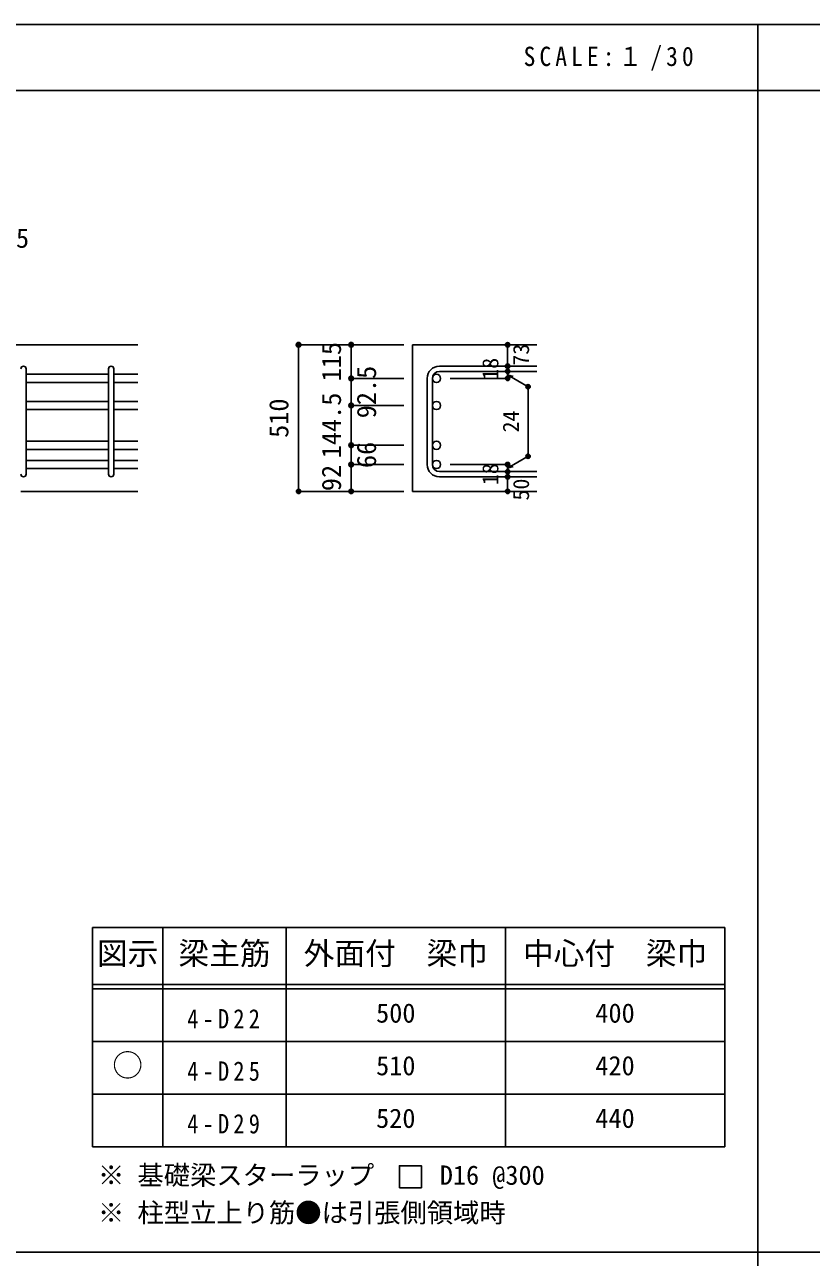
# Model space of a CAD drawing. Units: millimetres at full size, sheet at 1:30, with parts at other scales. Extents: x -5973 to 5954, y -4195 to 4201.
# Drawn here: x -3633 to -942, y -15 to 4201 of the extents above; entities that cross this region are included whole.
import ezdxf
from ezdxf.enums import TextEntityAlignment as Align

# ---------------------------------------------------------------- set-up
doc = ezdxf.new("R2010")
doc.units = ezdxf.units.MM
doc.header["$LTSCALE"] = 30
doc.header["$PDMODE"] = 32
doc.header["$PDSIZE"] = 15
for name, color, linetype in [('0-1_躯体線', 2, 'Continuous'), ('0-5_基礎梁筋', 7, 'Continuous'), ('0-6_スタラップ筋', 7, 'Continuous'), ('0-D_寸法', 4, 'Continuous'), ('6-7_文字', 7, 'Continuous'), ('6-E_枠', 7, 'Continuous'), ('F-0_枠', 6, 'Continuous')]:
    doc.layers.add(name, color=color, linetype=linetype)
doc.styles.add('ＭＳ ゴシック', font='')
doc.styles.get('ＭＳ ゴシック').set_extended_font_data('MS Gothic')

msp = doc.modelspace()

# ---------------------------------------------------------------- linework, layer by layer
at = {"layer": '0-1_躯体線'}
for p, q in [((-3245.8, 3106.03), (-4945.8, 3106.03)), ((-1880.8, 3106.03), (-2305.8, 3106.03)), ((-2305.8, 3106.03), (-2305.8, 2604.53)), ((-3645.8, 2604.53), (-3245.8, 2604.53)), ((-1880.8, 2604.53), (-2305.8, 2604.53))]:
    msp.add_line(p, q, dxfattribs=at)
at = {"layer": '0-5_基礎梁筋'}
for p, q in [((-3627.8, 3005.1), (-3345.8, 3005.1)), ((-3327.8, 3005.1), (-3245.8, 3005.1)), ((-3627.8, 2977.1), (-3345.8, 2977.1)), ((-3327.8, 2977.1), (-3245.8, 2977.1)), ((-3627.8, 2912.53), (-3345.8, 2912.53)), ((-3327.8, 2912.53), (-3245.8, 2912.53)), ((-3627.8, 2884.53), (-3345.8, 2884.53)), ((-3327.8, 2884.53), (-3245.8, 2884.53)), ((-3627.8, 2776.53), (-3345.8, 2776.53)), ((-3627.8, 2748.53), (-3345.8, 2748.53)), ((-3327.8, 2776.53), (-3245.8, 2776.53)), ((-3327.8, 2748.53), (-3245.8, 2748.53)), ((-3627.8, 2710.53), (-3345.8, 2710.53)), ((-3327.8, 2710.53), (-3245.8, 2710.53)), ((-3627.8, 2682.53), (-3345.8, 2682.53)), ((-3327.8, 2682.53), (-3245.8, 2682.53))]:
    msp.add_line(p, q, dxfattribs=at)
at = {"layer": '0-5_基礎梁筋', "color": 3}
for centre in [(-2223.8, 2991.1), (-2223.8, 2898.53), (-2223.8, 2762.53), (-2223.8, 2696.53)]:
    msp.add_circle(centre, 14, dxfattribs=at)
at = {"layer": '0-6_スタラップ筋'}
for p, q in [((-3627.8, 3024.1), (-3627.8, 2663.53)), ((-3345.8, 2663.53), (-3345.8, 3024.1)), ((-3327.8, 3024.1), (-3327.8, 2663.53)), ((-2213.8, 3033.1), (-1880.8, 3033.1)), ((-2213.8, 3015.1), (-1880.8, 3015.1)), ((-2255.8, 2991.1), (-2255.8, 2696.53)), ((-2237.8, 2991.1), (-2237.8, 2696.53)), ((-2213.8, 2672.53), (-1880.8, 2672.53)), ((-2213.8, 2654.53), (-1880.8, 2654.53))]:
    msp.add_line(p, q, dxfattribs=at)
for centre, radius, start, end in [((-3636.8, 3024.1), 9, 0, 180), ((-3336.8, 3024.1), 9, 0, 180), ((-2213.8, 2991.1), 42, 90, 180), ((-2213.8, 2991.1), 24, 90, 180), ((-3636.8, 2663.53), 9, 180, 0), ((-3336.8, 2663.53), 9, 180, 0), ((-2213.8, 2696.53), 42, 180, 270), ((-2213.8, 2696.53), 24, 180, 270)]:
    msp.add_arc(centre, radius, start, end, dxfattribs=at)
at = {"layer": '0-D_寸法'}
for p, q in [((-2695.8, 3106.03), (-2515.8, 3106.03)), ((-2695.8, 3106.03), (-2515.8, 3106.03)), ((-2695.8, 2604.53), (-2695.8, 3106.03)), ((-2695.8, 2604.53), (-2695.8, 3106.03)), ((-2515.8, 3106.03), (-2335.8, 3106.03)), ((-2515.8, 3106.03), (-2335.8, 3106.03)), ((-1980.8, 3033.1), (-1980.8, 3106.03)), ((-1980.8, 3106.03), (-1980.8, 3033.1)), ((-1980.8, 3015.1), (-1980.8, 3033.1)), ((-1980.8, 3015.1), (-1980.8, 2991.1)), ((-1980.8, 3003.1), (-1910.74, 2962.65)), ((-1980.8, 3003.1), (-1961.48, 2997.93)), ((-2515.8, 2991.1), (-2335.8, 2991.1)), ((-2515.8, 2991.1), (-2335.8, 2991.1)), ((-1980.8, 2991.1), (-2176.89, 2991.1)), ((-1910.74, 2962.65), (-1910.74, 2724.98)), ((-2515.8, 2898.53), (-2335.8, 2898.53)), ((-2515.8, 2898.53), (-2335.8, 2898.53)), ((-2515.8, 2762.53), (-2335.8, 2762.53)), ((-2515.8, 2762.53), (-2335.8, 2762.53)), ((-1980.8, 2684.53), (-1910.74, 2724.98)), ((-2515.8, 2696.53), (-2335.8, 2696.53)), ((-2515.8, 2604.53), (-2515.8, 2696.53)), ((-1980.8, 2696.53), (-2176.89, 2696.53)), ((-1980.8, 2672.53), (-1980.8, 2696.53)), ((-1980.8, 2684.53), (-1961.48, 2689.71)), ((-1980.8, 2654.53), (-1980.8, 2672.53)), ((-1980.8, 2604.53), (-1980.8, 2654.53)), ((-2695.8, 2604.53), (-2515.8, 2604.53)), ((-2515.8, 2604.53), (-2335.8, 2604.53))]:
    msp.add_line(p, q, dxfattribs=at)
msp.add_lwpolyline([(-2515.8, 2696.53), (-2515.8, 2762.53), (-2515.8, 2898.53), (-2515.8, 2991.1), (-2515.8, 3106.03)], dxfattribs=at)
for centre, radius in [((-2695.8, 3106.03), 8), ((-2695.8, 3106.03), 7.2), ((-2695.8, 3106.03), 6.4), ((-2695.8, 3106.03), 5.6), ((-2695.8, 3106.03), 4.8), ((-2695.8, 3106.03), 4), ((-2695.8, 3106.03), 3.2), ((-2695.8, 3106.03), 2.4), ((-2695.8, 3106.03), 1.6), ((-2695.8, 3106.03), 0.8), ((-2515.8, 3106.03), 8), ((-2515.8, 3106.03), 7.2), ((-2515.8, 3106.03), 6.4), ((-2515.8, 3106.03), 5.6), ((-2515.8, 3106.03), 4.8), ((-2515.8, 3106.03), 4), ((-2515.8, 3106.03), 3.2), ((-2515.8, 3106.03), 2.4), ((-2515.8, 3106.03), 1.6), ((-2515.8, 3106.03), 0.8), ((-1980.8, 3106.03), 4), ((-1980.8, 3106.03), 3.6), ((-1980.8, 3106.03), 3.2), ((-1980.8, 3106.03), 2.8), ((-1980.8, 3106.03), 2.4), ((-1980.8, 3106.03), 2), ((-1980.8, 3106.03), 1.6), ((-1980.8, 3106.03), 1.2), ((-1980.8, 3106.03), 0.8), ((-1980.8, 3106.03), 0.4), ((-1980.8, 3033.1), 4), ((-1980.8, 3033.1), 3.6), ((-1980.8, 3033.1), 3.2), ((-1980.8, 3033.1), 2.8), ((-2515.8, 2991.1), 8), ((-2515.8, 2991.1), 7.2), ((-2515.8, 2991.1), 6.4), ((-2515.8, 2991.1), 5.6), ((-2515.8, 2991.1), 4.8), ((-2515.8, 2991.1), 4), ((-2515.8, 2991.1), 3.2), ((-1980.8, 3015.1), 4), ((-1980.8, 2991.1), 4), ((-1980.8, 3015.1), 3.6), ((-1980.8, 2991.1), 3.6), ((-1980.8, 3015.1), 3.2), ((-1980.8, 2991.1), 3.2), ((-1980.8, 3015.1), 2.8), ((-1980.8, 2991.1), 2.8), ((-1980.8, 3033.1), 2.4), ((-1980.8, 3015.1), 2.4), ((-1980.8, 3033.1), 2), ((-1980.8, 3015.1), 2), ((-1980.8, 3033.1), 1.6), ((-1980.8, 3015.1), 1.6), ((-1980.8, 3033.1), 1.2), ((-1980.8, 3015.1), 1.2), ((-1980.8, 3033.1), 0.8), ((-1980.8, 3015.1), 0.8), ((-1980.8, 3033.1), 0.4), ((-1980.8, 3015.1), 0.4), ((-2515.8, 2991.1), 2.4), ((-2515.8, 2991.1), 1.6), ((-2515.8, 2991.1), 0.8), ((-1980.8, 2991.1), 2.4), ((-1980.8, 2991.1), 2), ((-1980.8, 2991.1), 1.6), ((-1980.8, 2991.1), 1.2), ((-1980.8, 2991.1), 0.8), ((-1980.8, 2991.1), 0.4), ((-1910.74, 2962.65), 4), ((-1910.74, 2962.65), 3.6), ((-1910.74, 2962.65), 3.2), ((-1910.74, 2962.65), 2.8), ((-1910.74, 2962.65), 2.4), ((-1910.74, 2962.65), 2), ((-1910.74, 2962.65), 1.6), ((-1910.74, 2962.65), 1.2), ((-1910.74, 2962.65), 0.8), ((-1910.74, 2962.65), 0.4), ((-2515.8, 2898.53), 8), ((-2515.8, 2898.53), 7.2), ((-2515.8, 2898.53), 6.4), ((-2515.8, 2898.53), 5.6), ((-2515.8, 2898.53), 4.8), ((-2515.8, 2898.53), 4), ((-2515.8, 2898.53), 3.2), ((-2515.8, 2898.53), 2.4), ((-2515.8, 2898.53), 1.6), ((-2515.8, 2898.53), 0.8), ((-2515.8, 2762.53), 8), ((-2515.8, 2762.53), 7.2), ((-2515.8, 2762.53), 6.4), ((-2515.8, 2762.53), 5.6), ((-2515.8, 2762.53), 4.8), ((-2515.8, 2762.53), 4), ((-2515.8, 2762.53), 3.2), ((-2515.8, 2762.53), 2.4), ((-2515.8, 2762.53), 1.6), ((-2515.8, 2762.53), 0.8), ((-2515.8, 2696.53), 8), ((-2515.8, 2696.53), 7.2), ((-2515.8, 2696.53), 6.4), ((-2515.8, 2696.53), 5.6), ((-2515.8, 2696.53), 4.8), ((-2515.8, 2696.53), 4), ((-2515.8, 2696.53), 3.2), ((-2515.8, 2696.53), 2.4), ((-1980.8, 2696.53), 4), ((-1980.8, 2696.53), 3.6), ((-1980.8, 2696.53), 3.2), ((-1980.8, 2696.53), 2.8), ((-1980.8, 2696.53), 2.4), ((-1980.8, 2696.53), 2), ((-1910.74, 2724.98), 4), ((-1910.74, 2724.98), 3.6), ((-1910.74, 2724.98), 3.2), ((-1910.74, 2724.98), 2.8), ((-1910.74, 2724.98), 2.4), ((-1910.74, 2724.98), 2), ((-1910.74, 2724.98), 1.6), ((-1910.74, 2724.98), 1.2), ((-1910.74, 2724.98), 0.8), ((-1910.74, 2724.98), 0.4), ((-2515.8, 2696.53), 1.6), ((-2515.8, 2696.53), 0.8), ((-1980.8, 2672.53), 4), ((-1980.8, 2654.53), 4), ((-1980.8, 2672.53), 3.6), ((-1980.8, 2654.53), 3.6), ((-1980.8, 2672.53), 3.2), ((-1980.8, 2654.53), 3.2), ((-1980.8, 2672.53), 2.8), ((-1980.8, 2654.53), 2.8), ((-1980.8, 2672.53), 2.4), ((-1980.8, 2654.53), 2.4), ((-1980.8, 2672.53), 2), ((-1980.8, 2654.53), 2), ((-1980.8, 2696.53), 1.6), ((-1980.8, 2672.53), 1.6), ((-1980.8, 2696.53), 1.2), ((-1980.8, 2672.53), 1.2), ((-1980.8, 2696.53), 0.8), ((-1980.8, 2672.53), 0.8), ((-1980.8, 2696.53), 0.4), ((-1980.8, 2672.53), 0.4), ((-1980.8, 2654.53), 1.6), ((-1980.8, 2654.53), 1.2), ((-1980.8, 2654.53), 0.8), ((-1980.8, 2654.53), 0.4), ((-2695.8, 2604.53), 7.2), ((-2695.8, 2604.53), 6.4), ((-2695.8, 2604.53), 5.6), ((-2695.8, 2604.53), 4.8), ((-2695.8, 2604.53), 4), ((-2695.8, 2604.53), 3.2), ((-2695.8, 2604.53), 2.4), ((-2695.8, 2604.53), 1.6), ((-2695.8, 2604.53), 0.8), ((-2515.8, 2604.53), 7.2), ((-2515.8, 2604.53), 6.4), ((-2515.8, 2604.53), 5.6), ((-2515.8, 2604.53), 4.8), ((-2515.8, 2604.53), 4), ((-2515.8, 2604.53), 3.2), ((-2515.8, 2604.53), 2.4), ((-2515.8, 2604.53), 1.6), ((-2515.8, 2604.53), 0.8), ((-1980.8, 2604.53), 4), ((-1980.8, 2604.53), 3.6), ((-1980.8, 2604.53), 3.2), ((-1980.8, 2604.53), 2.8), ((-1980.8, 2604.53), 2.4), ((-1980.8, 2604.53), 2), ((-1980.8, 2604.53), 1.6), ((-1980.8, 2604.53), 1.2), ((-1980.8, 2604.53), 0.8), ((-1980.8, 2604.53), 0.4)]:
    msp.add_circle(centre, radius, dxfattribs=at)
at = {"layer": '0-D_寸法', "color": 7}
for p in [(-2695.8, 3106.03), (-2695.8, 3106.03), (-2515.8, 3106.03), (-1980.8, 3106.03), (-1980.8, 3033.1), (-2515.8, 2991.1), (-1980.8, 3015.1), (-1980.8, 2991.1), (-1910.74, 2962.65), (-2515.8, 2898.53), (-2515.8, 2762.53), (-2515.8, 2696.53), (-2515.8, 2696.53), (-1980.8, 2696.53), (-1980.8, 2696.53), (-1910.74, 2724.98), (-1980.8, 2672.53), (-1980.8, 2654.53), (-2695.8, 2604.53), (-2695.8, 2604.53), (-2515.8, 2604.53), (-1980.8, 2604.53)]:
    msp.add_point(p, dxfattribs=at)
at = {"layer": '6-7_文字'}
msp.add_lwpolyline([(-2350.67, 223.07), (-2275.67, 223.07), (-2275.67, 298.07), (-2350.67, 298.07)], close=True, dxfattribs=at)
at = {"layer": '6-E_枠', "color": 3}
for p, q in [((-3400.52, 1112.77), (-3400.52, 362.77)), ((-3400.52, 1112.77), (-1238, 1112.77)), ((-1238, 1112.77), (-1238, 362.77)), ((-3400.52, 362.77), (-1238, 362.77))]:
    msp.add_line(p, q, dxfattribs=at)
at = {"layer": '6-E_枠'}
for p, q in [((-3160.52, 1112.77), (-3160.52, 362.77)), ((-2738, 1112.77), (-2738, 362.77)), ((-1988, 1112.77), (-1988, 362.77)), ((-3400.52, 917.77), (-1238, 917.77)), ((-3400.52, 902.77), (-1238, 902.77)), ((-3400.52, 722.77), (-1238, 722.77)), ((-3400.52, 542.77), (-1238, 542.77))]:
    msp.add_line(p, q, dxfattribs=at)
at = {"layer": 'F-0_枠'}
msp.add_line((-5972.88, 4201.15), (5954.1, 4201.15), dxfattribs=at)
at = {"layer": 'F-0_枠', "color": 2}
for p, q in [((-1124.64, 4201.15), (-1124.64, -4195.24)), ((-5972.88, 3976.15), (3723.6, 3976.15)), ((3723.6, 2.95), (-5972.88, 2.95))]:
    msp.add_line(p, q, dxfattribs=at)

# ---------------------------------------------------------------- texts
at = {"layer": '0-D_寸法', "style": 'ＭＳ ゴシック'}
msp.add_text('167.5', height=65.98, dxfattribs=at).set_placement((-3842.05, 3418.07), align=Align.BOTTOM_LEFT)
for s, height, p in [('115', 65.98, (-2530.8, 2981.07)), ('73', 54.99, (-1890.8, 3034.83)), ('18', 54.99, (-1995.8, 2986.6)), ('92.5', 65.98, (-2410.8, 2854.82)), ('510', 65.98, (-2710.8, 2787.78)), ('144.5', 65.98, (-2530.8, 2718.03)), ('24', 54.99, (-1925.74, 2806.32)), ('66', 65.98, (-2410.8, 2684.53)), ('92', 65.98, (-2530.8, 2605.53)), ('18', 54.99, (-1995.8, 2626.03)), ('50', 54.99, (-1890.8, 2573.53))]:
    msp.add_text(s, height=height, rotation=90, dxfattribs=at).set_placement(p, align=Align.BOTTOM_LEFT)
at = {"layer": '6-7_文字', "color": 2, "style": 'ＭＳ ゴシック'}
for s, p in [('図示', (-3385.52, 962.77)), ('梁主筋', (-3106.76, 962.77)), ('外面付\u3000梁巾', (-2678, 962.77)), ('中心付\u3000梁巾', (-1928, 962.77)), ('○', (-3333.02, 580.27))]:
    msp.add_text(s, height=76.98, dxfattribs=at).set_placement(p, align=Align.BOTTOM_LEFT)
at = {"layer": '6-7_文字', "style": 'ＭＳ ゴシック'}
for s, p in [('500', (-2430.5, 767.77)), ('400', (-1680.5, 767.77)), ('510', (-2430.5, 587.77)), ('420', (-1680.5, 587.77)), ('520', (-2430.5, 407.77)), ('440', (-1680.5, 407.77)), ('※ 基礎梁スターラップ     D16 @300', (-3381.96, 213.19)), ('※ 柱型立上り筋●は引張側領域時', (-3381.96, 84.68))]:
    msp.add_text(s, height=65.98, dxfattribs=at).set_placement(p, align=Align.BOTTOM_LEFT)
at = {"layer": '6-7_文字', "color": 2, "insert": (-1925.98, 4043.65), "char_height": 65.98, "attachment_point": 7, "style": 'ＭＳ ゴシック'}
msp.add_mtext('\\T1.34;\\W0.9;SCALE:１/30', dxfattribs=at)
at = {"layer": '6-7_文字', "char_height": 65.98, "attachment_point": 7, "style": 'ＭＳ ゴシック'}
for s, insert in [('\\T1.38;\\W0.85;4-D22', (-3076.76, 767.77)), ('\\T1.38;\\W0.85;4-D25', (-3076.76, 587.77)), ('\\T1.38;\\W0.85;4-D29', (-3076.76, 407.77))]:
    msp.add_mtext(s, dxfattribs=dict(at, insert=insert))

doc.saveas('drawing.dxf')
